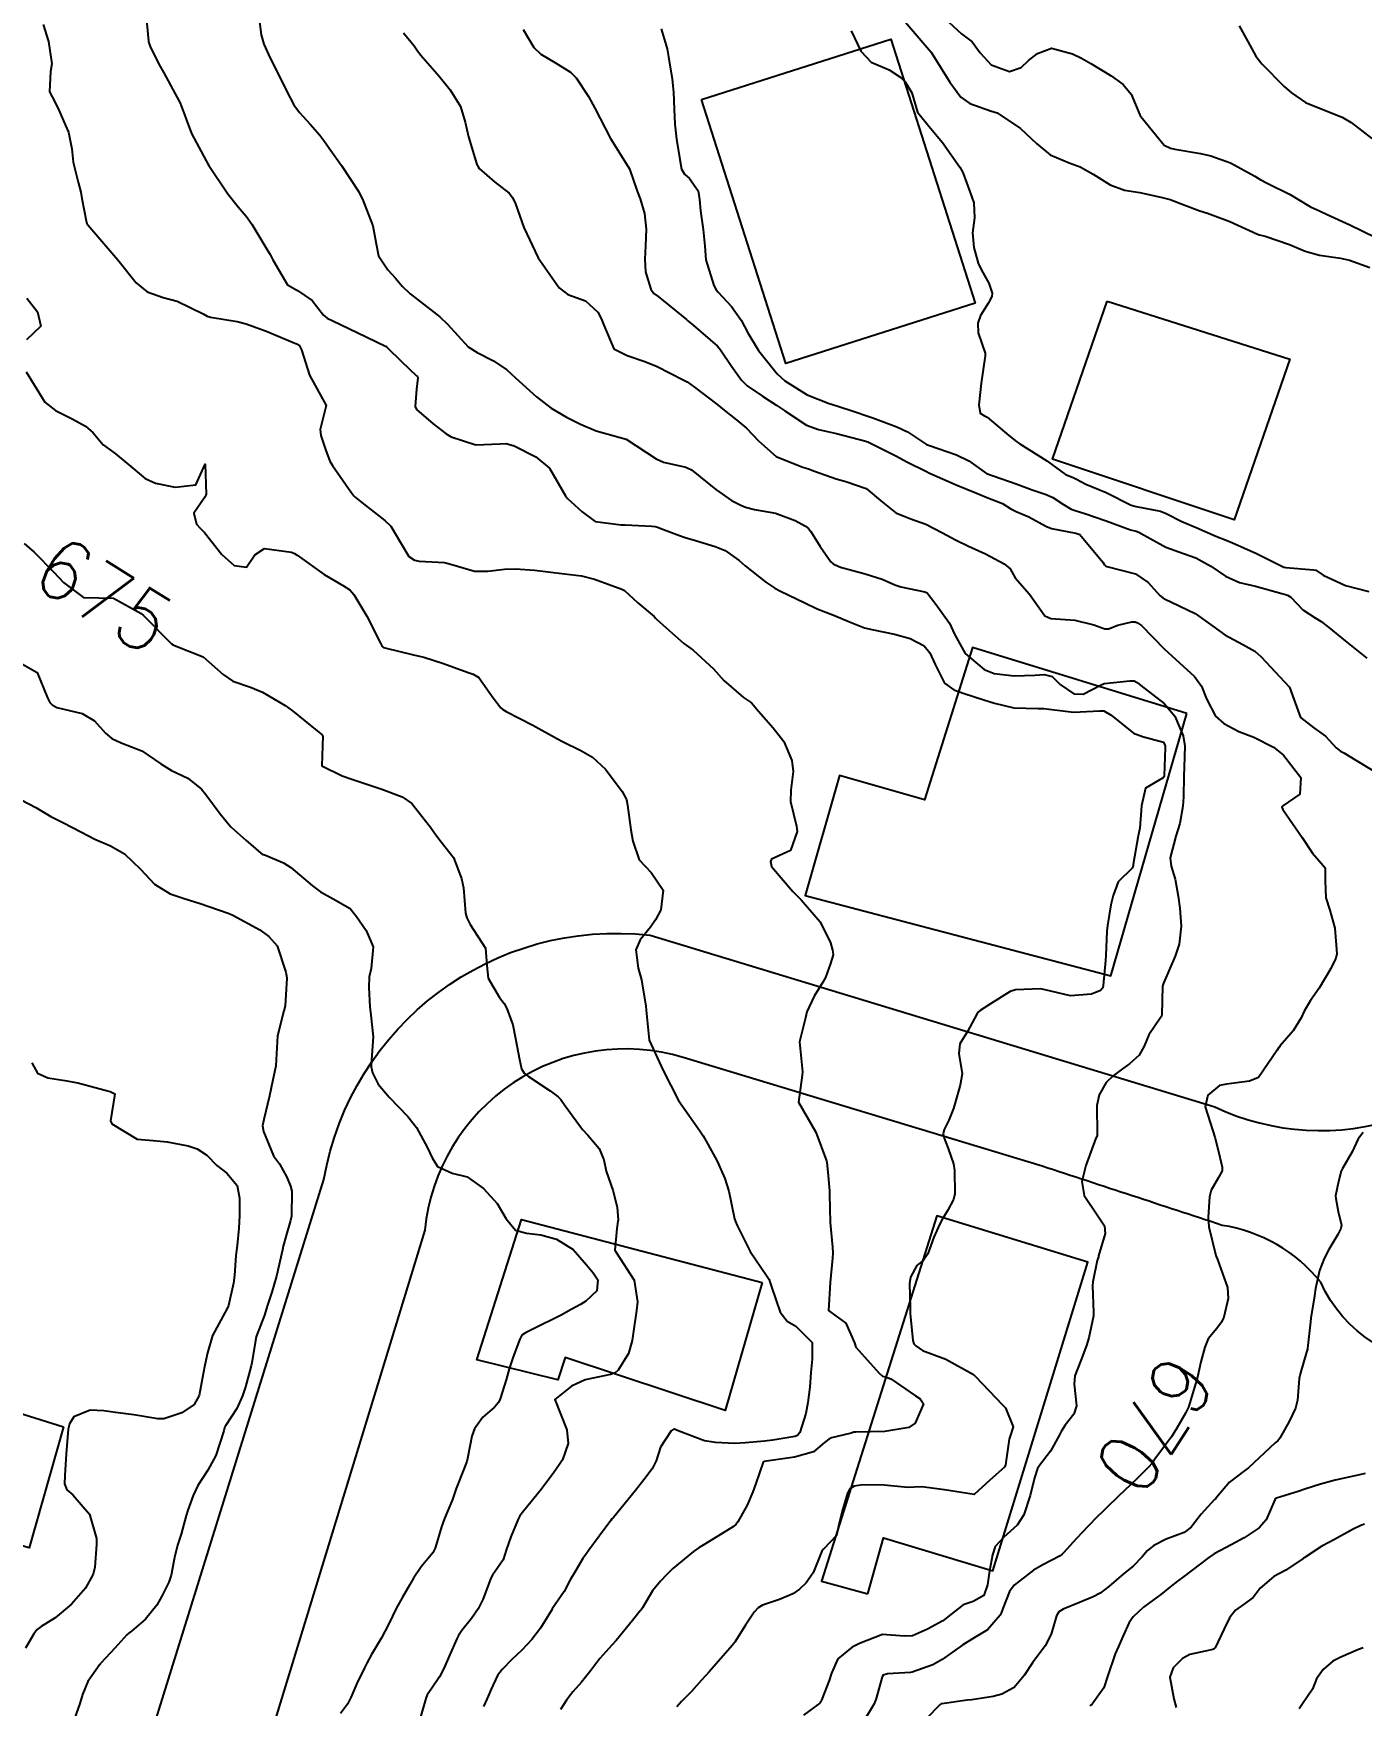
# Model space of a CAD drawing. Header units: metres. Extents: x 292545 to 299085, y 7450245 to 7463078.
# Drawn here: x 296349.2 to 296437.6, y 7460172.9 to 7460284.2 of the extents above; entities that cross this region are included whole.
import ezdxf
from ezdxf.enums import TextEntityAlignment as Align

# ---------------------------------------------------------------- set-up
doc = ezdxf.new("R2010")
doc.units = ezdxf.units.M
for name, color, linetype in [('Cotas', 45, 'Continuous'), ('Curvas de Nivel 1m', 11, 'Continuous'), ('Curvas de Nivel 5m', 15, 'Continuous'), ('Edificações', 30, 'Continuous'), ('Vias Primárias', 230, 'Continuous')]:
    doc.layers.add(name, color=color, linetype=linetype)
doc.styles.add('Style-STANDARD', font='STANDARD.shx')

msp = doc.modelspace()

# ---------------------------------------------------------------- linework, layer by layer
at = {"layer": 'Curvas de Nivel 1m', "flags": 128}
for points, elevation in [([(296356.67, 7460285.58), (296356.86, 7460283.69), (296356.88, 7460283.58), (296356.96, 7460283.33), (296357.54, 7460282.16), (296357.86, 7460281.57), (296358.91, 7460279.66), (296358.97, 7460279.55), (296359.01, 7460279.45), (296359.71, 7460277.54), (296360.68, 7460275.73), (296360.8, 7460275.53), (296360.87, 7460275.41), (296362.13, 7460273.52), (296362.83, 7460272.66), (296363.36, 7460272.03), (296363.73, 7460271.5), (296364.8, 7460269.74), (296364.95, 7460269.48), (296365.13, 7460269.14), (296366.11, 7460267.47), (296366.77, 7460267.09), (296367.74, 7460266.42), (296368.5, 7460265.44), (296368.75, 7460265.24), (296369.12, 7460265.06), (296370.74, 7460264.3), (296372.62, 7460263.39), (296372.72, 7460263.32), (296373.7, 7460262.36), (296374.7, 7460261.41), (296374.75, 7460261.36), (296374.79, 7460261.27), (296374.69, 7460260.53), (296374.61, 7460259.36), (296374.68, 7460259.17), (296375.8, 7460258.22), (296376.66, 7460257.55), (296377, 7460257.34), (296378.65, 7460256.81), (296380.23, 7460256.88), (296380.65, 7460256.9), (296381.19, 7460256.74), (296382.64, 7460256.02), (296383.55, 7460255.26), (296384.61, 7460253.42), (296384.74, 7460253.25), (296385.72, 7460252.36), (296386.59, 7460251.7), (296388.31, 7460251.48), (296388.59, 7460251.49), (296390.36, 7460251.41), (296390.58, 7460251.37), (296390.73, 7460251.33), (296391.14, 7460251.17), (296392.19, 7460250.77), (296392.58, 7460250.65), (296393.27, 7460250.45), (296394.57, 7460250.05), (296395.23, 7460249.78), (296396.16, 7460249.11), (296396.56, 7460248.76), (296397.95, 7460247.68), (296398.54, 7460247.28), (296398.92, 7460247.08), (296400.53, 7460246.29), (296401.37, 7460245.9), (296402.52, 7460245.45), (296403.52, 7460245.02), (296404.51, 7460244.63), (296405, 7460244.51), (296406.5, 7460244.21), (296407.55, 7460243.92), (296408.49, 7460243.43), (296408.87, 7460242.96), (296409.22, 7460242.2), (296409.83, 7460240.95), (296410.46, 7460240.51), (296411.14, 7460240.25), (296412.45, 7460239.84), (296413.16, 7460239.62), (296414.45, 7460239.31), (296416.07, 7460239.25), (296416.45, 7460239.26), (296418.25, 7460239.04), (296418.44, 7460239.02), (296420.15, 7460239.11), (296420.44, 7460239.1), (296420.93, 7460238.82), (296422.42, 7460237.62), (296423.02, 7460237.39), (296424.42, 7460237.02), (296424.52, 7460236.77), (296424.53, 7460236.65), (296424.45, 7460234.77), (296424.44, 7460234.72), (296424.39, 7460234.64), (296423.21, 7460233.96), (296422.96, 7460232.79), (296422.84, 7460231.29), (296422.74, 7460230.79), (296422.39, 7460228.87), (296422.39, 7460228.8), (296422.38, 7460228.74), (296422.32, 7460228.62), (296421.4, 7460227.72), (296421.06, 7460226.81), (296420.92, 7460226.18), (296420.69, 7460224.82), (296420.65, 7460224.43), (296420.58, 7460222.82), (296420.56, 7460222.49), (296420.41, 7460220.82), (296420.37, 7460220.67), (296420.22, 7460220.49), (296419.63, 7460220.24), (296418.22, 7460220.14), (296416.55, 7460220.53), (296416.22, 7460220.6), (296414.57, 7460220.53), (296414.22, 7460220.42), (296412.9, 7460219.6), (296412.21, 7460219.15), (296412.08, 7460219.05), (296411.99, 7460218.92), (296411.37, 7460217.75), (296410.85, 7460216.93), (296410.8, 7460216.3), (296411.02, 7460214.93), (296410.89, 7460214.19), (296410.53, 7460212.94), (296410.44, 7460212.63), (296410.12, 7460211.85), (296409.82, 7460211.23), (296409.75, 7460210.95), (296409.81, 7460210.66), (296410.09, 7460209.96), (296410.43, 7460208.94), (296410.51, 7460208.5), (296410.53, 7460206.94), (296410.43, 7460206.56), (296410.05, 7460205.86), (296409.71, 7460205.28), (296409.53, 7460204.95), (296409.13, 7460204.06), (296408.73, 7460202.96), (296408.43, 7460202.54), (296408, 7460202.17), (296407.57, 7460201.4), (296407.51, 7460200.97), (296407.55, 7460199.39), (296407.56, 7460198.97), (296407.74, 7460197.18), (296407.8, 7460196.97), (296407.94, 7460196.82), (296408.38, 7460196.52), (296409.93, 7460195.94), (296411.76, 7460194.92), (296411.91, 7460194.78), (296413.71, 7460192.9), (296413.89, 7460192.69), (296414.42, 7460191.43), (296414.23, 7460190.89), (296414.14, 7460190.62), (296413.89, 7460188.9), (296413.84, 7460188.76), (296412.85, 7460187.89), (296411.82, 7460186.92), (296409.83, 7460187.23), (296408.32, 7460187.45), (296407.83, 7460187.42), (296407.4, 7460187.4), (296405.83, 7460187.56), (296404.4, 7460187.58), (296403.83, 7460187.49), (296403.54, 7460187.31), (296403.39, 7460187.02), (296403.02, 7460185.82), (296402.82, 7460185.03), (296402.64, 7460184.19), (296401.78, 7460183.28), (296401.67, 7460183.15), (296401.62, 7460183.04), (296401.1, 7460181.71), (296400.63, 7460181.05), (296400.18, 7460180.62), (296399.74, 7460180.32), (296398.86, 7460179.95), (296397.73, 7460179.56), (296397.43, 7460179.39), (296397.16, 7460179.1), (296396.59, 7460178.22), (296395.89, 7460177.11), (296395.82, 7460177), (296395.7, 7460176.87), (296394.17, 7460175.13), (296393.95, 7460174.87), (296393.67, 7460174.56), (296392.99, 7460173.82), (296392.34, 7460173.15), (296392.01, 7460172.8)], 672), ([(296364.18, 7460285.49), (296364.34, 7460284.12), (296364.52, 7460283.48), (296364.95, 7460282.56), (296365.5, 7460281.47), (296366.07, 7460280.33), (296366.52, 7460279.46), (296366.91, 7460278.94), (296367.62, 7460278.17), (296368.26, 7460277.44), (296368.53, 7460277.08), (296368.88, 7460276.57), (296369.7, 7460275.42), (296370.85, 7460273.66), (296370.97, 7460273.41), (296371.09, 7460273.16), (296371.79, 7460271.4), (296372, 7460270.2), (296372.17, 7460269.4), (296372.78, 7460268.47), (296373.3, 7460267.91), (296373.73, 7460267.38), (296374.26, 7460266.86), (296374.76, 7460266.48), (296376.25, 7460265.34), (296376.75, 7460264.84), (296378.12, 7460263.33), (296378.72, 7460262.96), (296379.81, 7460262.4), (296380.71, 7460261.81), (296381.28, 7460261.28), (296382.68, 7460260), (296383.66, 7460259.26), (296384.67, 7460258.65), (296385.61, 7460258.19), (296386.66, 7460257.75), (296388.65, 7460257.2), (296390.64, 7460255.88), (296391.13, 7460255.67), (296392.63, 7460255.32), (296392.99, 7460255.15), (296394.61, 7460253.85), (296395.66, 7460253.11), (296396.28, 7460252.79), (296396.6, 7460252.66), (296397.18, 7460252.51), (296398.59, 7460252.26), (296399.89, 7460251.77), (296400.59, 7460251.4), (296400.78, 7460251.25), (296400.94, 7460251.05), (296401.56, 7460250.05), (296402.27, 7460249.03), (296402.42, 7460248.9), (296402.55, 7460248.82), (296402.92, 7460248.66), (296404.55, 7460248.22), (296405.68, 7460247.86), (296406.54, 7460247.5), (296406.93, 7460247.37), (296408.53, 7460247.03), (296408.68, 7460246.96), (296409.26, 7460246.21), (296410.16, 7460244.94), (296410.5, 7460244.21), (296411.21, 7460242.93), (296412.47, 7460241.86), (296413.15, 7460241.59), (296414.47, 7460241.44), (296415.85, 7460241.49), (296416.47, 7460241.53), (296417, 7460241.4), (296417.54, 7460240.86), (296418.45, 7460240.24), (296419.08, 7460240.22), (296420.22, 7460240.82), (296420.46, 7460240.93), (296422.17, 7460241.1), (296422.47, 7460241.1), (296422.67, 7460241), (296422.91, 7460240.79), (296424.45, 7460239.59), (296425.17, 7460238.76), (296425.73, 7460237.44), (296425.84, 7460236.76), (296425.79, 7460235.36), (296425.78, 7460234.76), (296425.75, 7460233.38), (296425.7, 7460232.76), (296425.51, 7460231.6), (296425.23, 7460230.76), (296424.87, 7460229.31), (296424.92, 7460228.77), (296425.19, 7460227.89), (296425.39, 7460226.76), (296425.5, 7460225.97), (296425.59, 7460224.76), (296425.45, 7460223.57), (296425.2, 7460222.77), (296424.42, 7460220.97), (296424.36, 7460220.78), (296424.3, 7460218.87), (296424.28, 7460218.78), (296424.26, 7460218.73), (296424.2, 7460218.65), (296423.45, 7460217.53), (296423.13, 7460216.79), (296422.79, 7460216.17), (296422.16, 7460215.6), (296421.69, 7460215.27), (296421.06, 7460214.81), (296420.61, 7460214.36), (296420.14, 7460213.55), (296419.97, 7460212.82), (296420, 7460210.92), (296420, 7460210.82), (296419.92, 7460210.65), (296419.25, 7460208.83), (296418.99, 7460207.76), (296419.13, 7460206.83), (296420.04, 7460205.49), (296420.48, 7460204.82), (296420.53, 7460204.31), (296420.1, 7460202.82), (296420.08, 7460202.76), (296420.01, 7460202.51), (296419.72, 7460201.1), (296419.7, 7460200.83), (296419.76, 7460199.04), (296419.75, 7460198.83), (296419.44, 7460197.35), (296419.3, 7460196.84), (296418.92, 7460195.85), (296418.51, 7460194.84), (296418.47, 7460194.28), (296418.62, 7460192.84), (296418.45, 7460192.28), (296417.88, 7460191.55), (296417.61, 7460191.12), (296417.47, 7460190.85), (296416.9, 7460189.82), (296416.17, 7460188.87), (296416.04, 7460188.67), (296415.83, 7460188.03), (296415.55, 7460186.87), (296415.11, 7460185.57), (296414.67, 7460184.89), (296413.78, 7460184.09), (296413.22, 7460183.47), (296413.03, 7460182.91), (296412.83, 7460181.84), (296412.71, 7460180.91), (296412.45, 7460180.21), (296411.74, 7460179.8), (296411.08, 7460179.58), (296410.26, 7460178.94), (296409.72, 7460178.53), (296408.71, 7460177.96), (296407.71, 7460177.52), (296407.18, 7460177.5), (296405.71, 7460177.62), (296404.19, 7460177.01), (296403.7, 7460176.76), (296402.73, 7460175.99), (296402.31, 7460175.03), (296402.16, 7460174.55), (296401.66, 7460173.23), (296401.59, 7460173.1), (296401.54, 7460173.04), (296400.45, 7460172.24)], 671), ([(296349.84, 7460284.8), (296350.19, 7460283.66), (296350.42, 7460282.18), (296350.33, 7460281.66), (296350.27, 7460280.31), (296350.61, 7460279.65), (296350.91, 7460279.06), (296351.33, 7460278.08), (296351.52, 7460277.64), (296351.75, 7460276.51), (296351.84, 7460275.64), (296352.17, 7460274.31), (296352.35, 7460273.63), (296352.42, 7460273.21), (296352.72, 7460271.62), (296352.75, 7460271.55), (296352.82, 7460271.47), (296354.42, 7460269.6), (296354.8, 7460269.13), (296356.04, 7460267.59), (296356.77, 7460267), (296357.83, 7460266.63), (296358.76, 7460266.38), (296360.49, 7460265.53), (296360.75, 7460265.39), (296360.97, 7460265.31), (296362.75, 7460265.03), (296363.36, 7460264.88), (296364.74, 7460264.37), (296366.6, 7460263.58), (296366.72, 7460263.54), (296366.88, 7460263.46), (296367.04, 7460263.14), (296367.56, 7460261.45), (296368.68, 7460259.44), (296368.27, 7460257.84), (296368.33, 7460257.44), (296368.64, 7460256.51), (296368.93, 7460255.73), (296369.09, 7460255.43), (296370.33, 7460253.69), (296370.52, 7460253.41), (296370.56, 7460253.37), (296370.6, 7460253.32), (296370.96, 7460253.05), (296372.59, 7460251.77), (296372.99, 7460251.39), (296373.63, 7460250.32), (296374.19, 7460249.37), (296374.56, 7460249.13), (296374.86, 7460249.06), (296376.56, 7460248.97), (296377.05, 7460248.85), (296378.55, 7460248.41), (296379.45, 7460248.4), (296380.55, 7460248.53), (296381.29, 7460248.55), (296382.55, 7460248.48), (296383.46, 7460248.35), (296384.55, 7460248.22), (296385.67, 7460248.1), (296386.54, 7460247.87), (296388.35, 7460247.2), (296388.53, 7460247.11), (296389.42, 7460246.3), (296390.51, 7460245.39), (296390.6, 7460245.27), (296390.68, 7460245.18), (296392.49, 7460243.59), (296393.1, 7460243.14), (296394.47, 7460241.89), (296395.14, 7460241.12), (296396.45, 7460240), (296396.98, 7460239.63), (296397.46, 7460239.09), (296398.43, 7460237.98), (296399.15, 7460237.07), (296399.67, 7460235.8), (296399.76, 7460235.07), (296399.61, 7460233.83), (296399.59, 7460233.07), (296399.98, 7460231.43), (296400.04, 7460231.06), (296399.59, 7460229.81), (296398.32, 7460229.23), (296398.26, 7460229.08), (296398.32, 7460228.75), (296399.74, 7460227.07), (296400.29, 7460226.52), (296401.56, 7460225.05), (296402.26, 7460223.65), (296402.39, 7460223.17), (296402.41, 7460223.04), (296402.43, 7460222.86), (296402.24, 7460222.29), (296401.91, 7460221.36), (296401.75, 7460221.04), (296401.16, 7460220.11), (296400.68, 7460219.06), (296400.59, 7460218.67), (296400.18, 7460217.06), (296400.38, 7460215.06), (296400.36, 7460214.84), (296400.13, 7460213.06), (296401.27, 7460211.05), (296401.99, 7460209.14), (296402.01, 7460209.04), (296402.08, 7460208.39), (296402.18, 7460207.15), (296402.19, 7460207.04), (296402.19, 7460206.91), (296402.23, 7460205.04), (296402.38, 7460203.4), (296402.4, 7460203.03), (296402.38, 7460202.66), (296402.22, 7460201.04), (296402.12, 7460199.19), (296402.29, 7460199.04), (296403.26, 7460198.33), (296403.84, 7460197.02), (296403.94, 7460196.75), (296405.48, 7460195), (296405.71, 7460194.8), (296405.91, 7460194.76), (296406.27, 7460194.62), (296407.9, 7460193.51), (296408.22, 7460193.29), (296408.43, 7460192.96), (296407.88, 7460191.69), (296407.47, 7460191.39), (296405.87, 7460191.12), (296403.93, 7460191.08), (296403.87, 7460191.08), (296403.81, 7460191.08), (296403.63, 7460191.02), (296402.23, 7460190.68), (296401.86, 7460190.4), (296401.12, 7460189.78), (296399.85, 7460189.41), (296399.54, 7460189.37), (296397.84, 7460189.12), (296397.82, 7460189.11), (296397.77, 7460189.09), (296397.27, 7460187.66), (296397.08, 7460187.1), (296396.7, 7460186.22), (296396.08, 7460185.11), (296395.96, 7460184.95), (296395.8, 7460184.81), (296394.76, 7460184.15), (296393.78, 7460183.56), (296393.51, 7460183.4), (296393.13, 7460183.14), (296391.76, 7460182), (296391.34, 7460181.58), (296390.94, 7460181.17), (296390.41, 7460180.51), (296389.73, 7460179.39), (296389.64, 7460179.26), (296389.59, 7460179.18), (296389.07, 7460178.55), (296387.98, 7460177.21), (296387.7, 7460176.91), (296386.9, 7460176.01), (296386.3, 7460175.22), (296386.04, 7460174.87), (296385.67, 7460174.44), (296385.1, 7460173.8), (296384.67, 7460173.24), (296384.28, 7460172.61)], 673), ([(296381.79, 7460284.46), (296382.5, 7460283.27), (296382.96, 7460282.83), (296383.94, 7460282.24), (296384.95, 7460281.62), (296385.33, 7460281.24), (296386.14, 7460280.01), (296386.57, 7460279.22), (296386.91, 7460278.54), (296387.6, 7460277.21), (296388.86, 7460275.2), (296389.37, 7460273.71), (296389.57, 7460273.19), (296389.86, 7460272.21), (296389.98, 7460271.18), (296389.93, 7460270.06), (296389.88, 7460269.18), (296389.94, 7460268.34), (296390.28, 7460267.18), (296390.49, 7460266.9), (296390.77, 7460266.68), (296392.67, 7460265.15), (296392.75, 7460265.08), (296393.11, 7460264.78), (296394.73, 7460263.38), (296394.93, 7460263.13), (296395.65, 7460262.05), (296396.32, 7460261.11), (296396.7, 7460260.75), (296397.72, 7460260.06), (296398.68, 7460259.43), (296399.2, 7460259.07), (296400.66, 7460258.13), (296401.44, 7460257.83), (296402.66, 7460257.56), (296404.61, 7460257.06), (296404.65, 7460257.04), (296404.73, 7460257.01), (296406.64, 7460256.05), (296407.34, 7460255.68), (296408.63, 7460255.04), (296408.8, 7460254.96), (296410.62, 7460254.15), (296411.92, 7460253.61), (296412.61, 7460253.34), (296413.69, 7460252.9), (296414.26, 7460252.56), (296414.6, 7460252.37), (296415.45, 7460252.03), (296416.59, 7460251.39), (296416.96, 7460251.24), (296418.58, 7460250.93), (296418.84, 7460250.84), (296420.38, 7460249), (296420.5, 7460248.82), (296420.55, 7460248.75), (296420.65, 7460248.72), (296422.55, 7460248.22), (296423.39, 7460247.64), (296424.17, 7460246.78), (296424.38, 7460246.62), (296424.53, 7460246.55), (296424.96, 7460246.34), (296426.52, 7460245.58), (296427.7, 7460244.74), (296428.5, 7460244.16), (296429.69, 7460243.52), (296430.49, 7460243.08), (296430.91, 7460242.7), (296432.47, 7460241.04), (296432.8, 7460240.68), (296433, 7460240.13), (296433.53, 7460238.67), (296434.43, 7460237.97), (296435.2, 7460237.42), (296435.92, 7460236.64), (296436.21, 7460236.43), (296436.41, 7460236.31), (296437.22, 7460235.81), (296438.4, 7460235.11)], 669), ([(296390.98, 7460284.51), (296391.37, 7460283.17), (296391.47, 7460282.65), (296391.72, 7460281.16), (296391.8, 7460280.29), (296391.84, 7460279.16), (296391.89, 7460278.17), (296391.99, 7460277.16), (296392.21, 7460275.82), (296392.32, 7460275.16), (296392.54, 7460274.84), (296392.86, 7460274.55), (296393.43, 7460273.72), (296393.54, 7460273.14), (296393.59, 7460272.39), (296393.77, 7460271.14), (296393.89, 7460270.05), (296393.95, 7460269.14), (296394.48, 7460267.43), (296394.64, 7460267.13), (296394.77, 7460266.98), (296395.67, 7460266.02), (296396.3, 7460265.11), (296396.74, 7460264.28), (296397.45, 7460263.09), (296398.71, 7460261.54), (296399.21, 7460261.07), (296400.69, 7460260.14), (296402.16, 7460259.56), (296402.68, 7460259.41), (296403.89, 7460259.02), (296404.67, 7460258.75), (296405.07, 7460258.61), (296406.66, 7460258.01), (296407.37, 7460257.69), (296408.44, 7460256.96), (296408.57, 7460256.88), (296408.65, 7460256.83), (296408.85, 7460256.76), (296410.64, 7460256.14), (296411.46, 7460255.75), (296412.63, 7460254.91), (296414.62, 7460254.21), (296415.68, 7460253.82), (296416.61, 7460253.5), (296417.06, 7460253.31), (296417.75, 7460252.85), (296418.28, 7460252.52), (296418.6, 7460252.41), (296419.19, 7460252.24), (296420.59, 7460251.75), (296422.23, 7460251.16), (296422.59, 7460251.06), (296422.78, 7460250.99), (296423.12, 7460250.79), (296424.57, 7460250.01), (296425.75, 7460249.58), (296426.56, 7460249.28), (296427.56, 7460248.74), (296428.55, 7460248.06), (296429.47, 7460247.64), (296430.54, 7460247.4), (296432.3, 7460246.92), (296432.53, 7460246.85), (296432.67, 7460246.81), (296432.89, 7460246.67), (296433.7, 7460245.83), (296434.52, 7460245.3), (296434.92, 7460245.05), (296435.43, 7460244.65), (296436.5, 7460243.77), (296437.95, 7460242.62)], 668), ([(296403.62, 7460284.38), (296404.26, 7460283.02), (296404.95, 7460282.28), (296406.15, 7460281.79), (296406.94, 7460281.28), (296407.23, 7460280.98), (296407.66, 7460280.24), (296408.04, 7460278.97), (296408.9, 7460277.89), (296409.7, 7460276.95), (296410.87, 7460275.29), (296411.06, 7460274.94), (296411.54, 7460273.62), (296411.79, 7460272.93), (296411.83, 7460271.92), (296411.71, 7460270.93), (296411.79, 7460269.95), (296412.09, 7460268.92), (296412.31, 7460268.44), (296412.78, 7460267.58), (296413.02, 7460266.91), (296413, 7460266.68), (296412.76, 7460266.26), (296412.24, 7460265.43), (296412.06, 7460264.92), (296412.09, 7460264.28), (296412.55, 7460262.91), (296412.55, 7460262.74), (296412.27, 7460260.92), (296412.13, 7460259.47), (296412.22, 7460258.92), (296412.51, 7460258.75), (296412.67, 7460258.65), (296414.12, 7460257.43), (296414.65, 7460257.02), (296414.86, 7460256.89), (296416.64, 7460255.74), (296417.89, 7460254.85), (296418.41, 7460254.63), (296418.62, 7460254.53), (296419.25, 7460254.2), (296420.61, 7460253.63), (296422.27, 7460252.8), (296422.6, 7460252.71), (296424.21, 7460252.39), (296424.6, 7460252.24), (296425.64, 7460251.71), (296426.59, 7460251.32), (296427.91, 7460250.74), (296428.58, 7460250.46), (296429.01, 7460250.29), (296430.57, 7460249.61), (296432.42, 7460248.68), (296432.55, 7460248.65), (296434.4, 7460248.5), (296434.55, 7460248.46), (296435.05, 7460248.14), (296436.54, 7460247.44), (296438.09, 7460247.06)], 667), ([(296407.21, 7460284.98), (296408.96, 7460282.96), (296410.2, 7460280.95), (296410.92, 7460279.96), (296411.52, 7460279.53), (296412.91, 7460279.06), (296413.34, 7460278.91), (296414.9, 7460277.88), (296415.97, 7460276.88), (296416.88, 7460276.13), (296418.14, 7460275.58), (296418.87, 7460275.32), (296419.73, 7460274.83), (296420.86, 7460274.13), (296421.83, 7460273.78), (296422.85, 7460273.61), (296424.33, 7460273.29), (296424.85, 7460273.14), (296425.84, 7460272.76), (296426.84, 7460272.39), (296427.35, 7460272.23), (296428.83, 7460271.69), (296430.67, 7460270.85), (296430.81, 7460270.79), (296431.19, 7460270.7), (296432.81, 7460270.15), (296433.84, 7460269.7), (296434.8, 7460269.45), (296436.19, 7460269.25), (296436.8, 7460269.1), (296438.16, 7460268.62)], 666), ([(296429.45, 7460284.72), (296430.02, 7460283.66), (296430.56, 7460282.7), (296430.96, 7460282.19), (296432.44, 7460280.68), (296432.93, 7460280.24), (296433.87, 7460279.61), (296434.92, 7460279.19), (296436.32, 7460278.64), (296436.91, 7460278.28), (296438.28, 7460277.22)], 664), ([(296348.76, 7460266.57), (296349.46, 7460265.66), (296349.68, 7460264.72), (296348.73, 7460263.81)], 674), ([(296348.7, 7460261.67), (296349.96, 7460259.66), (296350.67, 7460259.1), (296351.77, 7460258.54), (296352.66, 7460258.05), (296353.17, 7460257.62), (296353.84, 7460256.81), (296354.64, 7460256.23), (296355.41, 7460255.59), (296356.62, 7460254.57), (296357.32, 7460254.27), (296358.62, 7460254), (296360.01, 7460254.15), (296360.63, 7460255.53), (296360.68, 7460253.53), (296360.67, 7460253.47), (296360.61, 7460253.32), (296359.87, 7460252.26), (296360.04, 7460251.54), (296360.3, 7460251.26), (296360.58, 7460250.98), (296361.74, 7460249.52), (296362.55, 7460248.78), (296363.37, 7460248.68), (296363.92, 7460249.49), (296364.57, 7460249.91), (296366.36, 7460249.67), (296366.56, 7460249.58), (296366.74, 7460249.46), (296368.54, 7460248.18), (296369.82, 7460247.42), (296370.26, 7460247.15), (296370.53, 7460246.84), (296371.38, 7460245.4), (296372.29, 7460243.6), (296372.4, 7460243.39), (296372.49, 7460243.33), (296372.59, 7460243.29), (296374.48, 7460242.83), (296375.17, 7460242.67), (296376.48, 7460242.26), (296378.14, 7460241.66), (296378.47, 7460241.54), (296378.84, 7460241.32), (296379.8, 7460239.96), (296380.3, 7460239.3), (296380.44, 7460239.19), (296380.67, 7460239.06), (296382.43, 7460238.14), (296384.07, 7460237.25), (296384.41, 7460237.07), (296385.64, 7460236.47), (296386.4, 7460236.01), (296387.27, 7460235.21), (296388.38, 7460233.73), (296388.66, 7460233.2), (296388.73, 7460232.83), (296388.96, 7460231.19), (296389.1, 7460230.42), (296389.52, 7460229.19), (296390.31, 7460228.34), (296391.12, 7460227.17), (296390.96, 7460225.85), (296390.59, 7460225.18), (296390.27, 7460224.71), (296389.59, 7460223.85), (296389.28, 7460223.19), (296389.45, 7460221.97), (296389.67, 7460221.19), (296389.95, 7460219.44), (296389.98, 7460219.18), (296390.18, 7460217.18), (296391.1, 7460215.17), (296392.13, 7460213.16), (296393.55, 7460211.14), (296393.77, 7460210.8), (296394.09, 7460210.25), (296394.7, 7460209.12), (296395.22, 7460207.97), (296395.49, 7460207.12), (296395.86, 7460205.29), (296395.92, 7460205.11), (296396.03, 7460204.85), (296396.9, 7460203.1), (296398, 7460201.51), (296398.16, 7460201.25), (296398.22, 7460201.09), (296398.32, 7460200.75), (296398.89, 7460199.08), (296399.37, 7460198.48), (296399.95, 7460198.13), (296401.03, 7460197.05), (296401.04, 7460195.94), (296400.93, 7460195.05), (296400.87, 7460194.08), (296400.74, 7460193.05), (296400.61, 7460192.33), (296400.21, 7460191.06), (296400.06, 7460190.86), (296399.87, 7460190.79), (296398.41, 7460190.54), (296397.86, 7460190.47), (296396.6, 7460190.36), (296395.86, 7460190.33), (296394.59, 7460190.4), (296393.86, 7460190.5), (296392.12, 7460191.16), (296391.96, 7460191.24), (296391.87, 7460191.27), (296391.78, 7460191.25), (296391.64, 7460191.16), (296390.94, 7460190.08), (296390.64, 7460189.17), (296390.38, 7460188.63), (296389.83, 7460187.91), (296389.26, 7460187.19), (296387.8, 7460185.41), (296387.7, 7460185.31), (296387.62, 7460185.21), (296386.86, 7460184.15), (296386.16, 7460183.23), (296386, 7460183), (296385.77, 7460182.66), (296385.22, 7460181.77), (296384.93, 7460181.24), (296384.51, 7460180.47), (296383.73, 7460179.32), (296383.69, 7460179.25), (296382.94, 7460178.04), (296382.36, 7460177.27), (296381.7, 7460176.56), (296381.04, 7460175.94), (296380.39, 7460175.29), (296380.09, 7460174.88), (296379.66, 7460173.98), (296379.46, 7460173.5), (296379.38, 7460173.3), (296379.15, 7460172.81)], 674), ([(296348.47, 7460242.22), (296349.43, 7460241.66), (296350.12, 7460239.98), (296350.29, 7460239.65), (296350.44, 7460239.5), (296350.75, 7460239.33), (296352.44, 7460238.92), (296353.25, 7460238.44), (296353.98, 7460237.61), (296354.42, 7460237.26), (296355.03, 7460236.98), (296356.41, 7460236.44), (296357.67, 7460235.57), (296358.39, 7460235.14), (296359.47, 7460234.63), (296360.38, 7460233.9), (296360.66, 7460233.53), (296361.63, 7460232.24), (296362.22, 7460231.51), (296362.34, 7460231.38), (296363.33, 7460230.5), (296364.32, 7460229.63), (296364.41, 7460229.57), (296364.64, 7460229.49), (296365.84, 7460228.99), (296366.32, 7460228.68), (296367.77, 7460227.45), (296368.3, 7460227.06), (296369.15, 7460226.58), (296370.28, 7460225.94), (296370.7, 7460225.41), (296371.33, 7460224.47), (296371.81, 7460223.4), (296371.67, 7460221.96), (296371.54, 7460221.4), (296371.51, 7460220.69), (296371.59, 7460219.4), (296371.65, 7460218.85), (296371.8, 7460217.4), (296371.7, 7460215.86), (296371.68, 7460215.4), (296371.76, 7460215), (296372.14, 7460214.24), (296372.86, 7460213.38), (296374.12, 7460212.1), (296374.69, 7460211.36), (296375.42, 7460210.02), (296375.73, 7460209.35), (296376.08, 7460208.77), (296377.06, 7460208.32), (296378.07, 7460208.07), (296379.15, 7460207.31), (296380.05, 7460206.3), (296380.66, 7460205.29), (296381.28, 7460204.53), (296382.02, 7460204.32), (296382.97, 7460204.21), (296384.02, 7460203.93), (296385.12, 7460203.24), (296386, 7460202.22), (296386.45, 7460201.68), (296386.77, 7460201.22), (296386.7, 7460200.5), (296385.97, 7460199.8), (296385.61, 7460199.59), (296384.99, 7460199.24), (296384.33, 7460198.88), (296383.96, 7460198.69), (296382.8, 7460198.11), (296381.95, 7460197.7), (296381.7, 7460197.53), (296381.58, 7460197.28), (296381.12, 7460196.1), (296380.85, 7460195.29), (296380.65, 7460194.56), (296380.25, 7460193.3), (296380.14, 7460193.05), (296379.89, 7460192.75), (296379.11, 7460192.07), (296378.55, 7460191.31), (296378.37, 7460190.81), (296378.08, 7460189.32), (296378.03, 7460189.13), (296377.84, 7460188.62), (296377.34, 7460187.33), (296377.08, 7460186.6), (296376.56, 7460185.34), (296376.36, 7460184.78), (296375.93, 7460183.35), (296375.77, 7460183.04), (296375, 7460182.12), (296374.48, 7460181.36), (296374.22, 7460180.89), (296373.74, 7460180.06), (296373.37, 7460179.38), (296372.83, 7460178.27), (296372.35, 7460177.39), (296371.69, 7460176.28), (296371.38, 7460175.71), (296371.22, 7460175.4), (296370.72, 7460174.35), (296370.32, 7460173.41), (296370.09, 7460172.97), (296369.64, 7460172.34)], 676), ([(296348.37, 7460233.19), (296349.36, 7460232.66), (296350.35, 7460232.08), (296351.2, 7460231.64), (296352.34, 7460231.05), (296353.28, 7460230.56), (296354.33, 7460230.11), (296355.26, 7460229.59), (296356.31, 7460228.57), (296357.26, 7460227.57), (296358.29, 7460226.91), (296359.23, 7460226.61), (296360.28, 7460226.28), (296362.15, 7460225.63), (296362.27, 7460225.59), (296362.47, 7460225.51), (296364.26, 7460224.52), (296364.87, 7460224.09), (296365.41, 7460223.47), (296365.99, 7460221.7), (296366.04, 7460221.46), (296366.06, 7460221.3), (296365.94, 7460219.46), (296365.86, 7460219.13), (296365.43, 7460217.47), (296365.38, 7460216.26), (296365.33, 7460215.47), (296365.1, 7460214.43), (296364.9, 7460213.48), (296364.52, 7460211.89), (296364.45, 7460211.48), (296364.5, 7460211.09), (296365.18, 7460209.47), (296365.56, 7460208.95), (296366.07, 7460208.05), (296366.3, 7460207.46), (296366.39, 7460207.13), (296366.37, 7460205.46), (296366.31, 7460205.17), (296366.02, 7460204.18), (296365.82, 7460203.46), (296365.76, 7460203.22), (296365.37, 7460201.47), (296365.06, 7460200.4), (296364.76, 7460199.48), (296364.57, 7460198.87), (296364.03, 7460197.49), (296364.01, 7460197.42), (296363.94, 7460197.06), (296363.73, 7460195.69), (296363.69, 7460195.49), (296363.3, 7460194.1), (296363.1, 7460193.5), (296362.74, 7460192.65), (296361.97, 7460191.51), (296361.93, 7460191.45), (296361.87, 7460191.18), (296361.33, 7460189.52), (296360.8, 7460188.56), (296360.14, 7460187.54), (296359.82, 7460186.87), (296359.46, 7460185.89), (296359.36, 7460185.54), (296359.03, 7460184.3), (296358.78, 7460183.55), (296358.58, 7460182.74), (296358.36, 7460181.55), (296358.2, 7460181.1), (296357.74, 7460180.16), (296357.4, 7460179.57), (296356.65, 7460178.64), (296355.71, 7460177.83), (296355.57, 7460177.73), (296355.4, 7460177.59), (296354.6, 7460176.69), (296353.68, 7460175.71), (296353.64, 7460175.66), (296353.6, 7460175.61), (296352.82, 7460174.47), (296352.45, 7460173.62), (296352.27, 7460173.01), (296351.8, 7460171.63)], 677), ([(296349.08, 7460215.67), (296349.47, 7460214.98), (296350.14, 7460214.68), (296351.28, 7460214.5), (296352.14, 7460214.34), (296353.88, 7460213.87), (296354.13, 7460213.8), (296354.29, 7460213.77), (296354.6, 7460213.6), (296354.31, 7460211.8), (296354.4, 7460211.61), (296356.1, 7460210.58), (296357.16, 7460210.5), (296358.1, 7460210.41), (296359.5, 7460210.14), (296360.09, 7460209.95), (296360.73, 7460209.53), (296361.39, 7460208.84), (296362.07, 7460208.33), (296362.75, 7460207.5), (296362.91, 7460206.65), (296362.9, 7460205.5), (296362.86, 7460204.67), (296362.75, 7460203.5), (296362.67, 7460202.84), (296362.57, 7460201.5), (296362.5, 7460200.99), (296362.18, 7460199.51), (296362.12, 7460199.35), (296361.96, 7460199.06), (296361.1, 7460197.52), (296360.77, 7460196.36), (296360.59, 7460195.53), (296360.49, 7460194.96), (296360.23, 7460193.53), (296359.89, 7460192.92), (296359.06, 7460192.37), (296357.88, 7460191.97), (296357.47, 7460191.97), (296355.88, 7460192.24), (296354.66, 7460192.38), (296353.88, 7460192.5), (296352.96, 7460192.54), (296351.88, 7460192.11), (296351.59, 7460191.63), (296351.51, 7460191.28), (296351.36, 7460189.64), (296351.28, 7460188.19), (296351.26, 7460187.64), (296351.41, 7460187.23), (296351.82, 7460186.9), (296352.93, 7460185.62), (296353.38, 7460184.01), (296353.38, 7460183.61), (296353.28, 7460182.09), (296353.17, 7460181.62), (296352.66, 7460180.7), (296351.73, 7460179.63), (296350.64, 7460178.72), (296349.71, 7460178.14), (296349.43, 7460177.94), (296349.22, 7460177.66), (296348.66, 7460176.7)], 678), ([(296437.7, 7460211.03), (296437.38, 7460210.62), (296436.97, 7460209.75), (296436.34, 7460208.63), (296436.25, 7460208.46), (296436.07, 7460207.77), (296435.87, 7460206.82), (296435.88, 7460206.64), (296436.04, 7460205.77), (296436.26, 7460204.86), (296436.23, 7460204.64), (296436.03, 7460204.24), (296435.43, 7460203.24), (296435.12, 7460202.65), (296434.8, 7460201.85), (296434.54, 7460200.65), (296434.47, 7460200.16), (296434.23, 7460198.66), (296434.2, 7460198.42), (296434.01, 7460196.66), (296434, 7460196.6), (296433.94, 7460196.41), (296433.54, 7460195.04), (296433.45, 7460194.66), (296433.34, 7460193.22), (296433.21, 7460192.67), (296432.78, 7460191.78), (296432.17, 7460190.68), (296432.03, 7460190.51), (296431.86, 7460190.36), (296430.08, 7460188.71), (296429.84, 7460188.53), (296428.8, 7460187.75), (296427.95, 7460186.73), (296427.89, 7460186.66), (296427.82, 7460186.59), (296426.93, 7460185.62), (296426.25, 7460184.75), (296425.79, 7460184.41), (296424.6, 7460183.95), (296423.78, 7460183.54), (296423.36, 7460183.2), (296422.99, 7460182.79), (296422.39, 7460182.17), (296421.76, 7460181.64), (296420.78, 7460180.81), (296420.2, 7460180.37), (296419.74, 7460180.12), (296418.83, 7460179.74), (296417.73, 7460179.29), (296417.46, 7460179.12), (296417.3, 7460178.85), (296416.94, 7460177.63), (296416.54, 7460176.86), (296415.69, 7460175.72), (296415.14, 7460174.89), (296414.48, 7460174.08), (296413.66, 7460173.63), (296413.07, 7460173.49), (296411.66, 7460173.27), (296411.35, 7460173.23), (296409.65, 7460173), (296409.61, 7460172.99), (296409.54, 7460172.95), (296408.61, 7460171.99)], 669), ([(296437.84, 7460188.32), (296437.47, 7460188.25), (296435.84, 7460187.88), (296434.87, 7460187.62), (296433.83, 7460187.28), (296433.37, 7460187.12), (296431.94, 7460186.68), (296431.86, 7460186.64), (296431.82, 7460186.58), (296431.24, 7460185.25), (296430.78, 7460184.7), (296429.79, 7460184.04), (296428.91, 7460183.59), (296427.78, 7460182.97), (296427.43, 7460182.74), (296425.76, 7460181.47), (296425.35, 7460181.17), (296424.84, 7460180.77), (296424.24, 7460180.28), (296423.74, 7460179.91), (296423.09, 7460179.43), (296422.39, 7460178.79), (296422.12, 7460178.4), (296421.71, 7460177.47), (296421.43, 7460176.8), (296421.21, 7460176.32), (296420.68, 7460174.82), (296420.44, 7460174.05), (296419.66, 7460172.97), (296419.59, 7460172.9), (296419.53, 7460172.83)], 668), ([(296437.8, 7460184.95), (296437.55, 7460184.86), (296437.05, 7460184.62), (296435.79, 7460183.94), (296434.95, 7460183.48), (296433.77, 7460182.71), (296433.74, 7460182.69), (296433.71, 7460182.66), (296432.55, 7460181.89), (296431.76, 7460181.46), (296430.86, 7460180.69), (296430.38, 7460180.07), (296429.74, 7460179.61), (296429.2, 7460179.24), (296428.82, 7460178.72), (296428.45, 7460177.99), (296427.85, 7460176.73), (296427.78, 7460176.65), (296427.7, 7460176.61), (296426.18, 7460176.27), (296425.69, 7460176.01), (296425.07, 7460175.38), (296424.83, 7460174.77), (296425.1, 7460173.32), (296425.25, 7460172.76)], 667), ([(296437.7, 7460176.72), (296437.4, 7460176.61), (296436.22, 7460176.11), (296435.69, 7460175.83), (296435.04, 7460175.29), (296434.61, 7460174.65), (296434.34, 7460173.98), (296433.66, 7460173), (296433.45, 7460172.66)], 666)]:
    msp.add_lwpolyline(points, dxfattribs=dict(at, elevation=elevation))
at = {"layer": 'Curvas de Nivel 5m', "flags": 128}
for points, elevation in [([(296373.83, 7460284.24), (296374.54, 7460283.37), (296374.72, 7460283.12), (296374.96, 7460282.79), (296376.21, 7460281.35), (296376.93, 7460280.46), (296377.61, 7460279.33), (296377.94, 7460278.29), (296378.16, 7460277.33), (296378.71, 7460275.48), (296378.79, 7460275.32), (296378.87, 7460275.21), (296379.88, 7460274.33), (296380.85, 7460273.57), (296381.08, 7460273.29), (296381.28, 7460272.85), (296381.83, 7460271.28), (296382.79, 7460269.27), (296384.18, 7460267.26), (296384.77, 7460266.82), (296385.94, 7460266.41), (296386.76, 7460265.65), (296386.99, 7460265.22), (296387.17, 7460264.79), (296387.82, 7460263.21), (296388.72, 7460262.77), (296389.9, 7460262.37), (296390.71, 7460262.04), (296392.45, 7460261.15), (296392.7, 7460261), (296393.19, 7460260.65), (296394.68, 7460259.52), (296395.18, 7460259.12), (296396.01, 7460258.46), (296396.66, 7460257.92), (296397.45, 7460257.09), (296398.64, 7460256.03), (296400.34, 7460255.36), (296400.64, 7460255.27), (296400.79, 7460255.21), (296401.19, 7460255.05), (296402.63, 7460254.54), (296403.26, 7460254.38), (296404.62, 7460253.91), (296405.71, 7460253), (296406.6, 7460252.29), (296407.53, 7460251.91), (296408.59, 7460251.54), (296409.71, 7460250.95), (296410.58, 7460250.48), (296411.44, 7460250.06), (296412.56, 7460249.55), (296413.82, 7460248.9), (296414.2, 7460248.55), (296414.54, 7460247.95), (296415.5, 7460246.88), (296416.52, 7460245.44), (296416.91, 7460245.26), (296418.52, 7460245.13), (296419.77, 7460244.83), (296420.51, 7460244.56), (296420.75, 7460244.57), (296421.37, 7460244.81), (296422.3, 7460245.02), (296422.52, 7460245.02), (296422.69, 7460244.97), (296422.96, 7460244.79), (296424.49, 7460243.22), (296424.98, 7460242.77), (296426.47, 7460241.39), (296426.94, 7460240.75), (296427.28, 7460239.91), (296427.88, 7460238.74), (296428.43, 7460238.26), (296429.43, 7460237.73), (296430.42, 7460237.35), (296431.75, 7460236.69), (296432.41, 7460236.15), (296433.56, 7460234.67), (296433.49, 7460233.56), (296432.36, 7460232.78), (296432.31, 7460232.74), (296432.3, 7460232.68), (296432.36, 7460232.54), (296433.64, 7460230.67), (296434.33, 7460229.63), (296434.79, 7460229.11), (296435.17, 7460228.65), (296435.17, 7460227.79), (296435.23, 7460226.65), (296435.49, 7460225.84), (296435.83, 7460224.64), (296435.96, 7460222.92), (296435.89, 7460222.64), (296435.55, 7460221.95), (296434.77, 7460220.65), (296434.21, 7460219.83), (296433.77, 7460219.1), (296433.57, 7460218.67), (296433.05, 7460217.81), (296432.17, 7460216.79), (296432.13, 7460216.72), (296432.1, 7460216.68), (296431.99, 7460216.51), (296430.73, 7460214.7), (296430.15, 7460214.44), (296428.61, 7460214.26), (296428.15, 7460214.15), (296427.36, 7460213.52), (296427.19, 7460212.74), (296427.69, 7460211.15), (296427.84, 7460210.73), (296428.09, 7460209.67), (296428.33, 7460208.73), (296428.32, 7460208.49), (296428.07, 7460208.04), (296427.6, 7460207.19), (296427.47, 7460206.74), (296427.38, 7460205.4), (296427.43, 7460204.74), (296427.89, 7460202.85), (296427.95, 7460202.73), (296428.01, 7460202.58), (296428.67, 7460200.72), (296428.72, 7460199.98), (296428.43, 7460198.73), (296428.28, 7460198.4), (296427.96, 7460197.99), (296427.4, 7460197.29), (296427.16, 7460196.74), (296426.91, 7460195.76), (296426.67, 7460194.74), (296426.5, 7460194.15), (296426.08, 7460192.75), (296426.02, 7460192.62), (296425.89, 7460192.35), (296425.3, 7460191.34), (296424.94, 7460190.77), (296424.48, 7460190.15), (296423.85, 7460189.28), (296423.63, 7460189), (296423.43, 7460188.78), (296422.65, 7460187.98), (296421.83, 7460187.19), (296421.42, 7460186.81), (296420.6, 7460186.03), (296419.8, 7460185.24), (296419.6, 7460185.03), (296419.41, 7460184.83), (296418.63, 7460184), (296417.77, 7460183.05), (296417.67, 7460182.95), (296417.54, 7460182.85), (296416.39, 7460182.24), (296415.76, 7460181.89), (296414.47, 7460180.89), (296414.16, 7460180.48), (296413.73, 7460179.34), (296413.61, 7460179.02), (296413.55, 7460178.9), (296412.7, 7460177.92), (296411.71, 7460177.31), (296411.06, 7460176.93), (296409.69, 7460175.94), (296409.06, 7460175.58), (296407.68, 7460175.1), (296407.57, 7460175.08), (296406.05, 7460174.99), (296405.76, 7460174.91), (296405.68, 7460174.8), (296405.3, 7460173.35), (296405.15, 7460173), (296404.45, 7460171.81)], 670), ([(296410.12, 7460284.95), (296410.98, 7460284.18), (296411.69, 7460283.65), (296412.21, 7460282.92), (296412.95, 7460282.12), (296414.17, 7460281.68), (296414.95, 7460281.94), (296415.44, 7460282.4), (296416.02, 7460282.87), (296416.97, 7460283.23), (296418.36, 7460282.85), (296418.96, 7460282.55), (296419.57, 7460282.21), (296420.94, 7460281.38), (296421.74, 7460280.81), (296422.27, 7460280.15), (296422.85, 7460278.79), (296422.87, 7460278.75), (296422.91, 7460278.67), (296424.46, 7460276.77), (296424.89, 7460276.56), (296425.16, 7460276.5), (296426.88, 7460276.21), (296427.57, 7460276.05), (296428.88, 7460275.58), (296430.5, 7460274.7), (296430.86, 7460274.48), (296431.32, 7460274.23), (296432.85, 7460273.47), (296433.35, 7460273.18), (296434.21, 7460272.66), (296434.84, 7460272.37), (296435.32, 7460272.16), (296436.83, 7460271.46), (296438.54, 7460270.61)], 665), ([(296348.57, 7460250.25), (296349.23, 7460249.66), (296350.54, 7460248.33), (296351.2, 7460247.64), (296352.52, 7460246.66), (296353.54, 7460246.63), (296354.52, 7460246.6), (296356.37, 7460245.58), (296356.51, 7460245.46), (296358.39, 7460243.56), (296358.49, 7460243.5), (296358.59, 7460243.46), (296360.48, 7460242.7), (296361.82, 7460241.52), (296362.46, 7460241.07), (296363.63, 7460240.67), (296364.45, 7460240.35), (296365.94, 7460239.47), (296366.44, 7460239.1), (296368.08, 7460237.78), (296368.41, 7460237.51), (296368.45, 7460237.44), (296368.39, 7460235.44), (296369.75, 7460234.78), (296370.38, 7460234.55), (296371.65, 7460234.13), (296372.38, 7460233.89), (296373.74, 7460233.38), (296374.37, 7460232.93), (296375.63, 7460231.35), (296375.92, 7460230.93), (296376.33, 7460230.38), (296377.15, 7460229.33), (296377.69, 7460227.95), (296377.81, 7460227.32), (296377.96, 7460225.64), (296378.04, 7460225.32), (296378.27, 7460224.88), (296379.29, 7460223.31), (296379.38, 7460222.16), (296379.46, 7460221.31), (296380.21, 7460220.03), (296380.52, 7460219.61), (296380.71, 7460219.29), (296381.1, 7460218.19), (296381.29, 7460217.28), (296381.54, 7460215.9), (296381.68, 7460215.28), (296381.85, 7460214.98), (296382.15, 7460214.76), (296383.58, 7460213.81), (296384.13, 7460213.4), (296384.28, 7460213.25), (296384.66, 7460212.71), (296385.75, 7460211.23), (296386.1, 7460210.85), (296386.84, 7460209.97), (296387.15, 7460209.21), (296387.31, 7460208.45), (296387.77, 7460207.2), (296388.05, 7460206.06), (296388.11, 7460205.2), (296388.1, 7460205.13), (296388.03, 7460204.64), (296387.9, 7460203.2), (296387.93, 7460203.12), (296388.01, 7460203.03), (296389.19, 7460201.19), (296389.4, 7460199.75), (296389.33, 7460199.19), (296389.16, 7460197.97), (296389.04, 7460197.19), (296388.8, 7460196.32), (296388.11, 7460195.2), (296387.91, 7460195.02), (296387.61, 7460194.91), (296385.91, 7460194.56), (296385, 7460194.14), (296383.89, 7460193.25), (296384.69, 7460191.24), (296384.78, 7460190.32), (296384.41, 7460189.24), (296384.19, 7460188.9), (296383.83, 7460188.39), (296383, 7460187.26), (296381.81, 7460185.82), (296381.58, 7460185.5), (296381.46, 7460185.28), (296380.96, 7460184.12), (296380.69, 7460183.29), (296380.47, 7460182.59), (296379.76, 7460181.56), (296379.66, 7460181.4), (296379.61, 7460181.3), (296379.1, 7460179.95), (296378.79, 7460179.31), (296378.36, 7460178.67), (296377.71, 7460177.87), (296377.48, 7460177.55), (296377.37, 7460177.33), (296376.86, 7460176.17), (296376.5, 7460175.34), (296376.22, 7460174.8), (296375.66, 7460173.97), (296375.41, 7460173.6), (296375.31, 7460173.35), (296374.94, 7460172.05)], 675)]:
    msp.add_lwpolyline(points, dxfattribs=dict(at, elevation=elevation))
at = {"layer": 'Edificações'}
for points in [[(296393.67, 7460279.81), (296406.26, 7460283.83), (296411.88, 7460266.25), (296399.28, 7460262.23)], [(296420.67, 7460266.39), (296432.82, 7460262.51), (296429.12, 7460251.81), (296417.02, 7460255.85)], [(296425.98, 7460238.92), (296411.7, 7460243.33), (296408.51, 7460233.19), (296402.84, 7460234.81), (296400.57, 7460226.82), (296420.91, 7460221.47)], [(296397.69, 7460201.05), (296395.23, 7460192.53), (296384.59, 7460196.05), (296384.1, 7460194.57), (296378.71, 7460195.9), (296381.67, 7460205.25)], [(296404.74, 7460180.31), (296405.78, 7460184.05), (296412.33, 7460182.07), (296413.05, 7460181.84), (296419.38, 7460202.39), (296409.33, 7460205.49), (296401.65, 7460181.17)], [(296351.19, 7460191.44), (296348.9, 7460183.37), (296332.18, 7460188.14), (296334.91, 7460196.53)]]:
    msp.add_lwpolyline(points, close=True, dxfattribs=at)
at = {"layer": 'Vias Primárias', "elevation": 684.8}
msp.add_lwpolyline([(296351.22, 7460152.22), (296368.53, 7460207.9, -0.398343), (296390.25, 7460224.16), (296427.83, 7460212.74, 0.194767), (296440.15, 7460212.03, -0.629341), (296451.73, 7460201.88, -0.685336), (296434.88, 7460201.07, 0.18678), (296428.32, 7460204.85, -0.000308), (296416.34, 7460208.79), (296392.45, 7460216.02, 0.47223), (296375.24, 7460204.53), (296357.48, 7460146.41, 0.364211)], format="xyb", dxfattribs=at)

# ---------------------------------------------------------------- texts
at = {"layer": 'Cotas', "style": 'Style-STANDARD'}
for s, rotation, p in [('675', 328.0135, (296353.89, 7460246.82, 675)), ('670', 237.0961, (296423.84, 7460191.59, 670))]:
    msp.add_text(s, height=4, rotation=rotation, dxfattribs=at).set_placement(p, align=Align.MIDDLE_CENTER)

doc.saveas('drawing.dxf')
